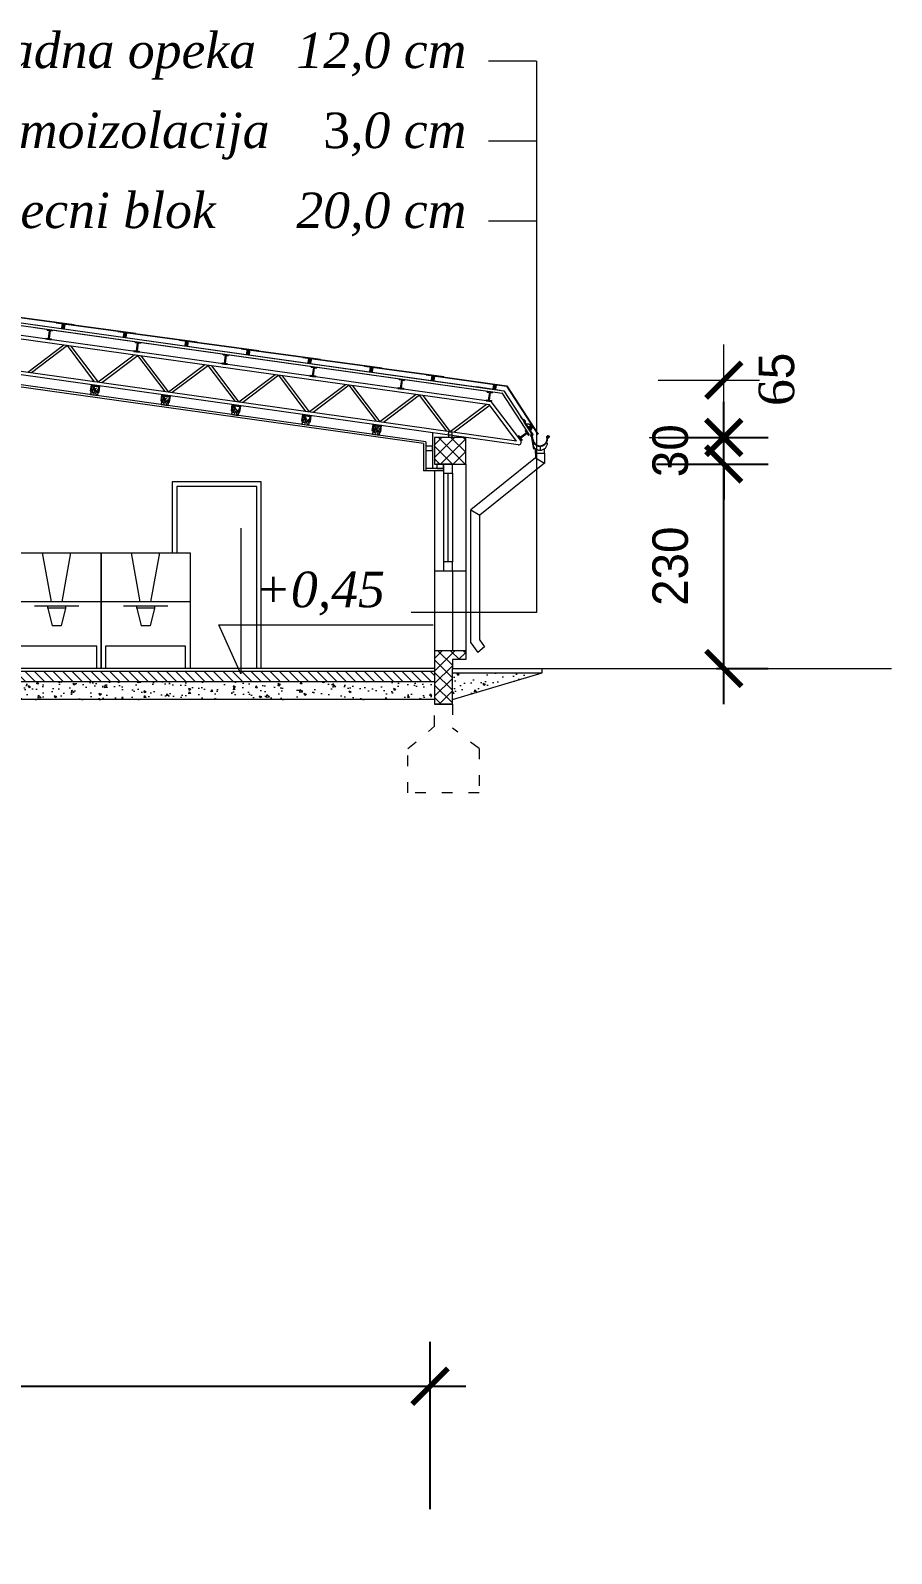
# Model space of a CAD drawing. Header units: millimetres. Extents: x 73 to 57768, y -40361 to 10065.
# Drawn here: x 39386 to 40354, y 6100 to 7814 of the extents above; entities that cross this region are included whole.
import ezdxf

# ---------------------------------------------------------------- set-up
doc = ezdxf.new("R2010")
doc.units = ezdxf.units.MM
doc.linetypes.add('ACAD_ISO03W100', pattern=[30, 12, -18])
for name, color, linetype, lineweight in [('kote', 124, 'Continuous', 5), ('odjeljci', 76, 'ACAD_ISO03W100', 13), ('tanka', 140, 'Continuous', 9), ('zidovi', 195, 'Continuous', 5)]:
    doc.layers.add(name, color=color, linetype=linetype, lineweight=lineweight)
doc.layers.add('pogled', color=7, linetype='Continuous', lineweight=5, true_color=0x8db1c3)
doc.styles.add('sanid', font='ANTQUAI.TTF', dxfattribs={"height": 60})
doc.styles.add('zlaja', font='verdana.TTF', dxfattribs={"height": 40})
doc.dimstyles.new('1na200', dxfattribs={"dimtxt": 40, "dimasz": 40, "dimexe": 50, "dimexo": 50, "dimgap": 40, "dimtad": 1, "dimdec": 0, "dimtxsty": 'Standard', "dimblk": 'ARCHTICK', "dimcen": 40, "dimdle": 40, "dimadec": 0, "dimazin": 0, "dimtfac": 1, "dimtdec": 0, "dimtix": 1, "dimtmove": 2, "dimatfit": 3, "dimfxl": 1, "dimarcsym": 0})
pattern_1 = [(130, (56901.917, 3973.587), (-25.104106, -2.196325), [2.625, -28.875]), (185, (56901.917, 3973.587), (4.856297, 26.326725), [2.1, -23.1]), (79.5486, (56899.825, 3973.404), (-20.24783, 24.130384), [2.230907, -24.539974]), (133.8158, (56901.917, 3980.587), (-37.353437, -5.793166), [3.9375, -43.3125]), (83.3644, (56898.804, 3980.104), (-32.713195, 34.094125), [3.34636, -36.809955]), (188.8158, (56901.917, 3980.587), (-32.71317, 34.09415), [3.15, -34.65]), (159, (56898.417, 3978.837), (-20.891747, -14.09166), [2.625, -28.875]), (214, (56898.417, 3978.837), (-8.516037, 25.38025), [2.1, -23.1]), (108.5486, (56896.676, 3977.663), (-29.407792, 11.288567), [2.230907, -24.539974]), (142.5, (56901.917, 3973.587), (-0.425595, 11.651285), [0, -22.82, 0, -23.45, 0, -23.1875]), (172.5, (56901.917, 3973.587), (-9.207434, 13.80441), [0, -13.37, 0, -22.295, 0, -8.8375]), (212.5, (56909.722, 3973.587), (-18.6837853, -0.7894205), [0, -8.75, 0, -27.3, 0, -36.225]), (222.5, (56913.222, 3973.587), (-20.411516, 3.503674), [0, -11.375, 0, -18.13, 0, -25.725])]

# ---------------------------------------------------------------- blocks, each defined once
blk = doc.blocks.new('_ArchTick')
at = {"layer": 'kote', "color": 0, "const_width": 0.15}
blk.add_lwpolyline([(-0.5, -0.5), (0.5, 0.5)], dxfattribs=at)
blk = doc.blocks.new('*D229')
at = {"layer": 'Defpoints', "color": 0}
for p in [(39835.2, 6288), (38435.2, 6099.7), (39835.2, 6099.7)]:
    blk.add_point(p, dxfattribs=at)
at = {"layer": 'pogled', "color": 0, "lineweight": -2}
for p, q in [((38435.2, 6149.7), (38435.2, 6338)), ((39835.2, 6149.7), (39835.2, 6338)), ((38395.2, 6288), (39875.2, 6288))]:
    blk.add_line(p, q, dxfattribs=at)
at = {"layer": 'pogled', "color": 0, "lineweight": -2, "xscale": 40, "yscale": 40, "zscale": 40, "rotation": 180}
blk.add_blockref('_ArchTick', (38435.2, 6288), dxfattribs=at)
at = {"layer": 'pogled', "color": 0, "lineweight": -2, "xscale": 40, "yscale": 40, "zscale": 40}
blk.add_blockref('_ArchTick', (39835.2, 6288), dxfattribs=at)
at = {"layer": 'pogled', "color": 0, "insert": (39135.2, 6348), "char_height": 40, "attachment_point": 5}
blk.add_mtext('1400', dxfattribs=at)
blk = doc.blocks.new('i profil')
for p, q in [((8492.4, 5690.4), (8489.3, 5682)), ((8490, 5691.3), (8490.4, 5692.2)), ((8490, 5691.3), (8490.4, 5692.2)), ((8490, 5691.3), (8490.4, 5692.2)), ((8490, 5691.3), (8492.4, 5690.4)), ((8490, 5691.3), (8492.4, 5690.4)), ((8490, 5691.3), (8492.4, 5690.4)), ((8493.3, 5690.1), (8490.2, 5681.6)), ((8490.4, 5692.2), (8496, 5690.2)), ((8490.4, 5692.2), (8496, 5690.2)), ((8490.4, 5692.2), (8496, 5690.2)), ((8493.3, 5690.1), (8495.7, 5689.2)), ((8493.3, 5690.1), (8495.7, 5689.2)), ((8493.3, 5690.1), (8495.7, 5689.2)), ((8495.7, 5689.2), (8496, 5690.2)), ((8495.7, 5689.2), (8496, 5690.2)), ((8495.7, 5689.2), (8496, 5690.2)), ((8486.9, 5682.8), (8486.6, 5681.9)), ((8486.9, 5682.8), (8486.6, 5681.9)), ((8486.9, 5682.8), (8486.6, 5681.9)), ((8486.6, 5681.9), (8492.2, 5679.8)), ((8486.6, 5681.9), (8492.2, 5679.8)), ((8486.6, 5681.9), (8492.2, 5679.8)), ((8486.9, 5682.8), (8489.3, 5682)), ((8486.9, 5682.8), (8489.3, 5682)), ((8486.9, 5682.8), (8489.3, 5682)), ((8490.2, 5681.6), (8492.6, 5680.8)), ((8490.2, 5681.6), (8492.6, 5680.8)), ((8490.2, 5681.6), (8492.6, 5680.8)), ((8492.6, 5680.8), (8492.2, 5679.8)), ((8492.6, 5680.8), (8492.2, 5679.8)), ((8492.6, 5680.8), (8492.2, 5679.8))]:
    blk.add_line(p, q)
blk = doc.blocks.new('*D224')
at = {"layer": 'Defpoints', "color": 0}
for p in [(40040, 7325.7), (40165.5, 7325.7), (40107.2, 7095.6)]:
    blk.add_point(p, dxfattribs=at)
at = {"layer": 'pogled', "color": 0, "lineweight": -2}
for p, q in [((40165.5, 7055.6), (40165.5, 7365.7)), ((40090, 7325.7), (40215.5, 7325.7)), ((40157.2, 7095.6), (40215.5, 7095.6))]:
    blk.add_line(p, q, dxfattribs=at)
at = {"layer": 'pogled', "color": 0, "lineweight": -2, "xscale": 40, "yscale": 40, "zscale": 40}
for p, rotation in [((40165.5, 7325.7), 90), ((40165.5, 7095.6), 270)]:
    blk.add_blockref('_ArchTick', p, dxfattribs=dict(at, rotation=rotation))
at = {"layer": 'pogled', "color": 0, "insert": (40105.5, 7210.7), "char_height": 40, "attachment_point": 5, "rotation": 90}
blk.add_mtext('230', dxfattribs=at)
blk = doc.blocks.new('*D225')
at = {"layer": 'Defpoints', "color": 0}
for p in [(40041.7, 7355.6), (40165.5, 7355.6), (40040, 7325.7)]:
    blk.add_point(p, dxfattribs=at)
at = {"layer": 'pogled', "color": 0, "lineweight": -2}
for p, q in [((40165.5, 7355.6), (40165.5, 7395.6)), ((40091.7, 7355.6), (40215.5, 7355.6)), ((40165.5, 7325.7), (40165.5, 7355.6)), ((40090, 7325.7), (40215.5, 7325.7)), ((40165.5, 7325.7), (40165.5, 7285.7))]:
    blk.add_line(p, q, dxfattribs=at)
at = {"layer": 'pogled', "color": 0, "lineweight": -2, "xscale": 40, "yscale": 40, "zscale": 40}
for p, rotation in [((40165.5, 7355.6), 270), ((40165.5, 7325.7), 90)]:
    blk.add_blockref('_ArchTick', p, dxfattribs=dict(at, rotation=rotation))
at = {"layer": 'pogled', "color": 0, "insert": (40105.5, 7340.7), "char_height": 40, "attachment_point": 5, "rotation": 90}
blk.add_mtext('30', dxfattribs=at)

msp = doc.modelspace()

# ---------------------------------------------------------------- hatches: boundary and pattern name
at = {"layer": 'pogled'}
for points in [[(39421.634, 7483.456), (39424.604, 7483.039), (39423.909, 7478.088), (39420.938, 7478.505)], [(39490.952, 7473.714), (39493.923, 7473.297), (39493.227, 7468.345), (39490.256, 7468.763)], [(39560.271, 7463.972), (39563.242, 7463.555), (39562.546, 7458.603), (39559.575, 7459.021)], [(39629.59, 7454.23), (39632.561, 7453.813), (39631.865, 7448.861), (39628.894, 7449.279)], [(39698.909, 7444.488), (39701.879, 7444.07), (39701.184, 7439.119), (39698.213, 7439.537)], [(39768.227, 7434.746), (39771.198, 7434.328), (39770.502, 7429.377), (39767.532, 7429.795)], [(39837.546, 7425.004), (39840.517, 7424.586), (39839.821, 7419.635), (39836.85, 7420.052)], [(39906.865, 7415.262), (39909.836, 7414.844), (39909.14, 7409.893), (39906.169, 7410.31)], [(39949.362, 7369.948), (39950.996, 7367.432), (39946.802, 7364.709), (39945.168, 7367.225)]]:
    msp.add_hatch(color=256, dxfattribs=at).paths.add_polyline_path(points)
at = {"layer": 'tanka'}
h = msp.add_hatch(dxfattribs=at)
h.set_pattern_fill('ANSI37', color=256, scale=80, style=0)
h.set_pattern_definition([(135, (56901.917, 3973.587), (7.071068, 7.071068), []), (45, (56901.917, 3973.587), (7.071068, -7.071068), [])])
h.paths.add_polyline_path([(39840.242, 7355.582), (39875.242, 7355.582), (39875.242, 7325.582), (39840.242, 7325.582)])
h.paths.add_polyline_path([(39840.242, 7095.582), (39840.242, 7115.582), (39875.242, 7115.582), (39875.242, 7105.582), (39860.242, 7105.582), (39860.242, 7095.582), (39860.242, 7055.582), (39840.242, 7055.582)])
h = msp.add_hatch(dxfattribs=at)
h.set_pattern_fill('ANSI31', color=256, scale=60, style=0)
h.set_pattern_definition([(135, (56901.917, 3973.587), (5.303301, 5.303301), [])])
h.paths.add_polyline_path([(38453.148, 7092.582), (39296.434, 7092.582), (39296.434, 7080.582), (38453.148, 7080.582)])
h.paths.add_polyline_path([(39296.434, 7092.582), (39840.242, 7092.582), (39840.242, 7080.582), (39296.434, 7080.582)])
h = msp.add_hatch(dxfattribs=at)
h.set_pattern_fill('AR-CONC', color=256, scale=3.5, style=0)
h.set_pattern_definition(pattern_1)
h.paths.add_polyline_path([(39296.434, 7080.582), (39840.242, 7080.582), (39840.242, 7060.582), (39296.434, 7060.582)])
h = msp.add_hatch(dxfattribs=at)
h.set_pattern_fill('AR-CONC', color=256, scale=3.5, style=0)
h.set_pattern_definition(pattern_1)
h.paths.add_polyline_path([(39860.242, 7090.582), (39961.376, 7090.582), (39860.242, 7060.582)])

# ---------------------------------------------------------------- linework, layer by layer
at = {"layer": 'odjeljci'}
for p, q in [((39840.242, 7030.582), (39840.242, 7055.582)), ((39860.242, 7055.582), (39860.242, 7028.565)), ((39810.242, 7005.582), (39840.242, 7030.582)), ((39890.242, 7005.582), (39860.242, 7028.565)), ((39810.242, 6955.582), (39810.242, 7005.582)), ((39890.242, 7005.582), (39890.242, 6955.582)), ((39890.242, 6955.582), (39810.242, 6955.582))]:
    msp.add_line(p, q, dxfattribs=at)
at = {"layer": 'pogled'}
for p, q in [((39954.981, 7778.894), (39900.981, 7778.894)), ((39954.981, 7778.894), (39954.981, 7158.666)), ((39954.981, 7688.894), (39900.981, 7688.894)), ((39954.981, 7598.894), (39900.981, 7598.894)), ((39153.791, 7512.516), (39916.228, 7405.362)), ((39154.209, 7515.487), (39918, 7408.143)), ((39904.018, 7395.97), (39131.85, 7504.491)), ((39901.821, 7392.24), (39132.736, 7500.327)), ((39345.383, 7494.173), (39434.594, 7482.284)), ((39345.453, 7494.668), (39434.664, 7482.779)), ((39390.481, 7479.251), (39913.604, 7405.731)), ((39390.481, 7479.251), (39905.549, 7406.863)), ((39390.898, 7482.222), (39914.022, 7408.702)), ((39414.702, 7484.431), (39503.913, 7472.542)), ((39414.771, 7484.926), (39503.983, 7473.037)), ((39420.938, 7478.505), (39421.634, 7483.456)), ((39420.938, 7478.505), (39421.634, 7483.456)), ((39423.909, 7478.088), (39424.604, 7483.039)), ((39423.909, 7478.088), (39424.326, 7481.058)), ((39484.02, 7474.689), (39573.232, 7462.8)), ((39484.09, 7475.184), (39573.301, 7463.295)), ((39490.256, 7468.763), (39490.952, 7473.714)), ((39490.256, 7468.763), (39490.952, 7473.714)), ((39493.227, 7468.345), (39493.923, 7473.297)), ((39932.46, 7351.58), (39140.701, 7462.854)), ((39934.294, 7347.283), (39141.586, 7458.691)), ((39423.231, 7459.501), (39382.571, 7428.862)), ((39427.432, 7458.911), (39386.773, 7428.271)), ((39457.832, 7418.284), (39427.192, 7458.944)), ((39462.033, 7417.694), (39431.394, 7458.354)), ((39493.227, 7468.345), (39493.645, 7471.316)), ((39553.339, 7464.946), (39642.551, 7453.058)), ((39553.409, 7465.442), (39642.62, 7453.553)), ((39559.575, 7459.021), (39560.271, 7463.972)), ((39559.575, 7459.021), (39560.271, 7463.972)), ((39562.546, 7458.603), (39563.242, 7463.555)), ((39562.546, 7458.603), (39562.964, 7461.574)), ((39622.658, 7455.204), (39711.869, 7443.316)), ((39622.728, 7455.699), (39711.939, 7443.811)), ((40165.531, 7420.088), (40165.531, 7460.088)), ((39502.453, 7448.367), (39461.793, 7417.728)), ((39506.654, 7447.777), (39465.994, 7417.137)), ((39537.053, 7407.151), (39506.414, 7447.81)), ((39541.254, 7406.56), (39510.615, 7447.22)), ((39628.894, 7449.279), (39629.59, 7454.23)), ((39628.894, 7449.279), (39629.59, 7454.23)), ((39631.865, 7448.861), (39632.561, 7453.813)), ((39631.865, 7448.861), (39632.282, 7451.832)), ((39691.977, 7445.462), (39781.188, 7433.574)), ((39692.046, 7445.957), (39781.258, 7434.069)), ((39698.213, 7439.537), (39698.909, 7444.488)), ((39698.213, 7439.537), (39698.909, 7444.488)), ((39701.184, 7439.119), (39701.879, 7444.07)), ((39701.184, 7439.119), (39701.601, 7442.09)), ((39581.674, 7437.233), (39541.014, 7406.594)), ((39585.875, 7436.643), (39545.215, 7406.003)), ((39616.274, 7396.017), (39585.635, 7436.677)), ((39620.476, 7395.426), (39589.836, 7436.086)), ((39660.895, 7426.099), (39620.236, 7395.46)), ((39665.097, 7425.509), (39624.437, 7394.87)), ((39695.496, 7384.883), (39664.856, 7425.543)), ((39699.697, 7384.292), (39669.058, 7424.952)), ((39761.296, 7435.72), (39850.507, 7423.831)), ((39771.198, 7434.328), (39761.296, 7435.72)), ((39761.365, 7436.215), (39850.576, 7424.327)), ((39771.268, 7434.823), (39761.365, 7436.215)), ((39767.532, 7429.795), (39768.227, 7434.746)), ((39767.532, 7429.795), (39768.227, 7434.746)), ((39770.502, 7429.377), (39767.532, 7429.795)), ((39771.198, 7434.328), (39768.227, 7434.746)), ((39771.198, 7434.328), (39768.227, 7434.746)), ((39770.502, 7429.377), (39771.198, 7434.328)), ((39770.502, 7429.377), (39770.92, 7432.348)), ((39830.614, 7425.978), (39830.684, 7426.473)), ((39830.614, 7425.978), (39921.247, 7413.24)), ((39840.517, 7424.586), (39830.614, 7425.978)), ((39830.684, 7426.473), (39921.542, 7413.704)), ((39836.85, 7420.052), (39837.546, 7425.004)), ((39836.85, 7420.052), (39837.546, 7425.004)), ((39839.821, 7419.635), (39840.517, 7424.586)), ((39839.821, 7419.635), (39840.239, 7422.606)), ((39740.117, 7414.966), (39699.457, 7384.326)), ((39744.318, 7414.375), (39703.658, 7383.736)), ((39774.717, 7373.749), (39744.078, 7414.409)), ((39778.919, 7373.159), (39748.279, 7413.818)), ((39819.338, 7403.832), (39778.678, 7373.192)), ((39904.119, 7410.094), (39887.284, 7412.459)), ((39904.119, 7410.094), (39887.284, 7412.459)), ((39904.119, 7410.094), (39887.284, 7412.459)), ((39891.462, 7411.872), (39914.022, 7408.702)), ((39891.462, 7411.872), (39914.022, 7408.702)), ((39891.462, 7411.872), (39914.022, 7408.702)), ((39906.169, 7410.31), (39906.865, 7415.262)), ((39906.169, 7410.31), (39906.865, 7415.262)), ((39909.836, 7414.844), (39906.865, 7415.262)), ((39909.14, 7409.893), (39909.836, 7414.844)), ((39909.14, 7409.893), (39909.676, 7413.705)), ((39909.14, 7409.893), (39909.676, 7413.705)), ((39909.14, 7409.893), (39909.676, 7413.705)), ((39909.14, 7409.893), (39909.557, 7412.864)), ((39915.945, 7405.799), (39946.59, 7358.609)), ((39918, 7408.143), (39949.106, 7360.243)), ((39921.247, 7413.24), (39956.442, 7359.045)), ((39921.542, 7413.704), (39956.861, 7359.317)), ((40091.586, 7420.088), (40205.531, 7420.088)), ((40165.531, 7355.582), (40165.531, 7420.088)), ((39823.211, 7402.994), (39782.88, 7372.602)), ((39853.939, 7362.615), (39823.299, 7403.275)), ((39858.14, 7362.025), (39827.501, 7402.685)), ((39898.56, 7392.698), (39857.9, 7362.058)), ((39902.761, 7392.107), (39862.101, 7361.468)), ((39932.46, 7351.58), (39901.821, 7392.24)), ((39937.107, 7352.059), (39904.018, 7395.97)), ((39938.655, 7376.653), (39936.843, 7379.443)), ((39938.655, 7376.653), (39936.843, 7379.443)), ((39938.655, 7376.653), (39936.843, 7379.443)), ((39938.597, 7376.925), (39936.927, 7379.497)), ((39938.597, 7376.925), (39936.927, 7379.497)), ((39938.597, 7376.925), (39936.927, 7379.497)), ((39938.692, 7376.619), (39940.985, 7375.404)), ((39938.692, 7376.619), (39940.985, 7375.404)), ((39938.692, 7376.619), (39940.985, 7375.404)), ((39938.968, 7376.586), (39941.054, 7375.48)), ((39938.968, 7376.586), (39941.054, 7375.48)), ((39938.968, 7376.586), (39941.054, 7375.48)), ((39943.123, 7370.691), (39940.445, 7374.814)), ((39943.123, 7370.691), (39940.445, 7374.814)), ((39943.123, 7370.691), (39940.445, 7374.814)), ((39943.175, 7370.793), (39940.529, 7374.869)), ((39943.175, 7370.793), (39940.529, 7374.869)), ((39943.175, 7370.793), (39940.529, 7374.869)), ((39941.752, 7373.353), (39940.697, 7374.977)), ((39941.752, 7373.353), (39940.697, 7374.977)), ((39941.752, 7373.353), (39940.697, 7374.977)), ((39941.752, 7373.353), (39940.697, 7374.977)), ((39941.752, 7373.353), (39940.697, 7374.977)), ((39941.752, 7373.353), (39940.697, 7374.977)), ((39941.836, 7373.407), (39940.78, 7375.032)), ((39941.836, 7373.407), (39940.78, 7375.032)), ((39941.836, 7373.407), (39940.78, 7375.032)), ((39942.003, 7373.516), (39940.948, 7375.141)), ((39942.003, 7373.516), (39940.948, 7375.141)), ((39942.003, 7373.516), (39940.948, 7375.141)), ((39942.003, 7373.516), (39940.948, 7375.141)), ((39942.003, 7373.516), (39940.948, 7375.141)), ((39942.003, 7373.516), (39940.948, 7375.141)), ((39942.087, 7373.57), (39941.032, 7375.195)), ((39942.087, 7373.57), (39941.032, 7375.195)), ((39942.087, 7373.57), (39941.032, 7375.195)), ((39941.5, 7373.189), (39941.081, 7372.917)), ((39941.5, 7373.189), (39941.081, 7372.917)), ((39941.5, 7373.189), (39941.081, 7372.917)), ((39941.081, 7372.917), (39949.25, 7360.337)), ((39949.25, 7360.337), (39941.081, 7372.917)), ((39949.25, 7360.337), (39941.081, 7372.917)), ((39949.25, 7360.337), (39941.081, 7372.917)), ((39949.25, 7360.337), (39941.081, 7372.917)), ((39941.081, 7372.917), (39949.25, 7360.337)), ((39949.25, 7360.337), (39941.081, 7372.917)), ((39949.25, 7360.337), (39941.081, 7372.917)), ((39941.081, 7372.917), (39949.25, 7360.337)), ((39942.255, 7373.679), (39941.355, 7375.065)), ((39942.255, 7373.679), (39941.355, 7375.065)), ((39942.255, 7373.679), (39941.355, 7375.065)), ((39942.339, 7373.734), (39941.425, 7375.141)), ((39942.339, 7373.734), (39941.425, 7375.141)), ((39942.339, 7373.734), (39941.425, 7375.141)), ((39949.827, 7360.367), (39941.5, 7373.189)), ((39949.827, 7360.367), (39941.5, 7373.189)), ((39949.827, 7360.367), (39941.5, 7373.189)), ((39949.362, 7369.948), (39943.031, 7370.7)), ((39949.362, 7369.948), (39943.031, 7370.7)), ((39949.506, 7370.042), (39943.175, 7370.793)), ((39949.506, 7370.042), (39943.175, 7370.793)), ((39945.168, 7367.225), (39949.362, 7369.948)), ((39945.168, 7367.225), (39949.362, 7369.948)), ((39950.996, 7367.432), (39949.362, 7369.948)), ((39837.742, 7360.776), (39837.742, 7320.582)), ((39855.742, 7360.061), (39855.742, 7355.582)), ((39859.742, 7360.061), (39859.742, 7355.582)), ((39946.947, 7364.802), (39944.223, 7368.996)), ((39946.947, 7364.802), (39944.223, 7368.996)), ((39946.947, 7364.802), (39944.223, 7368.996)), ((39946.947, 7364.802), (39945.313, 7367.318)), ((39948.07, 7363.073), (39945.347, 7367.266)), ((39948.07, 7363.073), (39945.347, 7367.266)), ((39949.25, 7360.337), (39946.527, 7364.53)), ((39949.25, 7360.337), (39946.527, 7364.53)), ((39949.25, 7360.337), (39946.527, 7364.53)), ((39946.802, 7364.709), (39950.996, 7367.432)), ((39946.802, 7364.709), (39950.031, 7366.806)), ((39946.802, 7364.709), (39950.031, 7366.806)), ((39946.802, 7364.709), (39950.031, 7366.806)), ((39946.802, 7364.709), (39949.318, 7366.343)), ((39946.947, 7364.802), (39948.036, 7363.125)), ((39946.947, 7364.802), (39948.036, 7363.125)), ((39946.947, 7364.802), (39948.036, 7363.125)), ((39947.617, 7362.853), (39947.78, 7362.601)), ((39947.617, 7362.853), (39947.78, 7362.601)), ((39947.617, 7362.853), (39947.78, 7362.601)), ((39948.157, 7362.938), (39950.175, 7366.899)), ((39950.175, 7366.899), (39948.157, 7362.938)), ((39950.175, 7366.899), (39948.157, 7362.938)), ((39948.157, 7362.938), (39950.175, 7366.899)), ((39950.175, 7366.899), (39948.157, 7362.938)), ((39948.157, 7362.938), (39950.175, 7366.899)), ((39950.832, 7358.819), (39948.157, 7362.938)), ((39950.832, 7358.819), (39948.157, 7362.938)), ((39950.941, 7358.652), (39948.157, 7362.938)), ((39948.273, 7362.944), (39950.293, 7366.91)), ((39948.273, 7362.944), (39950.293, 7366.91)), ((39948.273, 7362.944), (39950.293, 7366.91)), ((39950.916, 7358.874), (39948.273, 7362.944)), ((39950.916, 7358.874), (39948.273, 7362.944)), ((39951.025, 7358.706), (39948.273, 7362.944)), ((39948.307, 7361.789), (39949.25, 7360.337)), ((39948.307, 7361.789), (39949.25, 7360.337)), ((39948.307, 7361.789), (39949.25, 7360.337)), ((39948.318, 7356.558), (39948.736, 7359.529)), ((39948.318, 7356.558), (39948.736, 7359.529)), ((39948.318, 7356.558), (39948.736, 7359.529)), ((39948.736, 7359.529), (39951.744, 7342.472)), ((39951.744, 7342.472), (39948.736, 7359.529)), ((39948.736, 7359.529), (39951.744, 7342.472)), ((39948.736, 7359.529), (39951.744, 7342.472)), ((39951.744, 7342.472), (39948.736, 7359.529)), ((39948.736, 7359.529), (39951.744, 7342.472)), ((39949.198, 7361.335), (39950.832, 7358.819)), ((39949.198, 7361.335), (39950.832, 7358.819)), ((39949.198, 7361.335), (39950.832, 7358.819)), ((39950.444, 7352.722), (39949.395, 7358.673)), ((39950.444, 7352.722), (39949.395, 7358.673)), ((39950.444, 7352.722), (39949.395, 7358.673)), ((39949.879, 7359.368), (39950.438, 7358.325)), ((39949.879, 7359.368), (39950.438, 7358.325)), ((39949.879, 7359.368), (39950.438, 7358.325)), ((39949.879, 7359.368), (39950.438, 7358.325)), ((39949.879, 7359.368), (39950.438, 7358.325)), ((39949.879, 7359.368), (39950.438, 7358.325)), ((39950.936, 7352.809), (39949.879, 7359.368)), ((39949.879, 7359.368), (39950.438, 7358.325)), ((39950.936, 7352.809), (39949.879, 7359.368)), ((39949.879, 7359.368), (39950.438, 7358.325)), ((39950.936, 7352.809), (39949.879, 7359.368)), ((39949.879, 7359.368), (39950.438, 7358.325)), ((39951.035, 7352.825), (39950.073, 7358.794)), ((39950.073, 7358.794), (39950.35, 7358.278)), ((39951.035, 7352.825), (39950.073, 7358.794)), ((39950.073, 7358.794), (39950.35, 7358.278)), ((39951.035, 7352.825), (39950.073, 7358.794)), ((39950.073, 7358.794), (39950.35, 7358.278)), ((39951.225, 7348.291), (39950.444, 7352.722)), ((39951.225, 7348.291), (39950.444, 7352.722)), ((39966.586, 7355.62), (39966.428, 7356.514)), ((39966.586, 7355.62), (39966.428, 7356.514)), ((39966.586, 7355.62), (39966.428, 7356.514)), ((39966.448, 7356.403), (39966.595, 7355.57)), ((39966.448, 7356.403), (39966.595, 7355.57)), ((39966.448, 7356.403), (39966.595, 7355.57)), ((39966.448, 7356.403), (39966.595, 7355.57)), ((39966.448, 7356.403), (39966.595, 7355.57)), ((39966.448, 7356.403), (39966.595, 7355.57)), ((39966.546, 7356.42), (39966.527, 7356.531)), ((39966.546, 7356.42), (39966.527, 7356.531)), ((39966.546, 7356.42), (39966.527, 7356.531)), ((39966.546, 7356.42), (39968.569, 7355.918)), ((39966.693, 7355.587), (39966.546, 7356.42)), ((39966.546, 7356.42), (39966.693, 7355.587)), ((39966.546, 7356.42), (39968.569, 7355.918)), ((39966.693, 7355.587), (39966.546, 7356.42)), ((39966.546, 7356.42), (39966.693, 7355.587)), ((39966.546, 7356.42), (39966.693, 7355.587)), ((39966.693, 7355.587), (39966.546, 7356.42)), ((39966.546, 7356.42), (39968.569, 7355.918)), ((39966.546, 7356.42), (39966.693, 7355.587)), ((39966.546, 7356.42), (39966.693, 7355.587)), ((39966.546, 7356.42), (39966.693, 7355.587)), ((39967.172, 7355.75), (39968.449, 7355.433)), ((39967.186, 7355.674), (39967.172, 7355.75)), ((39967.172, 7355.75), (39968.449, 7355.433)), ((39967.186, 7355.674), (39967.172, 7355.75)), ((39967.186, 7355.674), (39967.172, 7355.75)), ((39967.172, 7355.75), (39968.449, 7355.433)), ((39967.661, 7355.628), (39967.793, 7354.879)), ((39967.661, 7355.628), (39967.793, 7354.879)), ((39967.661, 7355.628), (39967.793, 7354.879)), ((39967.786, 7355.494), (39967.879, 7354.972)), ((39967.786, 7355.494), (39968.425, 7355.336)), ((39967.786, 7355.494), (39967.879, 7354.972)), ((39967.786, 7355.494), (39968.425, 7355.336)), ((39967.786, 7355.494), (39968.425, 7355.336)), ((39967.786, 7355.494), (39967.879, 7354.972)), ((39967.786, 7355.494), (39968.425, 7355.336)), ((39967.786, 7355.494), (39968.425, 7355.336)), ((39967.786, 7355.494), (39968.425, 7355.336)), ((39967.811, 7355.591), (39968.449, 7355.433)), ((39967.811, 7355.591), (39968.449, 7355.433)), ((39967.811, 7355.591), (39968.449, 7355.433)), ((39967.811, 7355.591), (39968.449, 7355.433)), ((39967.811, 7355.591), (39968.449, 7355.433)), ((39967.811, 7355.591), (39968.449, 7355.433)), ((39967.87, 7354.846), (39968.485, 7355.256)), ((39967.87, 7354.846), (39968.485, 7355.256)), ((39967.87, 7354.846), (39968.485, 7355.256)), ((39967.879, 7354.972), (39968.425, 7355.336)), ((39967.879, 7354.972), (39968.425, 7355.336)), ((39967.879, 7354.972), (39968.425, 7355.336)), ((39968.213, 7355.028), (39969.211, 7355.865)), ((39968.213, 7355.028), (39969.211, 7355.865)), ((39968.213, 7355.028), (39969.211, 7355.865)), ((39968.425, 7355.336), (39969.133, 7355.93)), ((39968.425, 7355.336), (39969.133, 7355.93)), ((39968.425, 7355.336), (39969.133, 7355.93)), ((39968.425, 7355.336), (39968.449, 7355.433)), ((39968.425, 7355.336), (39968.449, 7355.433)), ((39968.425, 7355.336), (39968.449, 7355.433)), ((39968.569, 7355.918), (39968.449, 7355.433)), ((39968.569, 7355.918), (39968.449, 7355.433)), ((39968.569, 7355.918), (39968.449, 7355.433)), ((40081.678, 7355.582), (40205.531, 7355.582)), ((40165.531, 7355.582), (40165.531, 7315.582)), ((39953.615, 7337.824), (39953.615, 7342.974)), ((39953.815, 7337.824), (39953.615, 7337.824)), ((39953.815, 7337.824), (39963.815, 7337.824)), ((39953.815, 7337.824), (39953.815, 7332.824)), ((39958.815, 7345.698), (39958.815, 7341.198)), ((39963.815, 7337.824), (39964.015, 7337.824)), ((39963.815, 7337.824), (39963.815, 7326.8)), ((39964.015, 7337.824), (39964.015, 7342.974)), ((39840.242, 7318.082), (39840.242, 7205.582)), ((39875.242, 7325.582), (39875.242, 7205.582)), ((39953.815, 7332.824), (39881.029, 7274.256)), ((39963.815, 7326.8), (39891.029, 7268.232)), ((39953.815, 7332.824), (39963.815, 7326.8)), ((39645.242, 7305.582), (39545.242, 7305.582)), ((39545.242, 7305.582), (39545.242, 7225.582)), ((39645.242, 7095.582), (39645.242, 7305.582)), ((39640.242, 7300.582), (39550.242, 7300.582)), ((39550.242, 7300.582), (39550.242, 7225.582)), ((39640.242, 7095.582), (39640.242, 7300.582)), ((39881.029, 7274.256), (39891.029, 7268.232)), ((39881.029, 7124.469), (39881.029, 7274.256)), ((39891.029, 7127.629), (39891.029, 7268.232)), ((39409.242, 7170.582), (39399.242, 7225.582)), ((39421.242, 7170.582), (39431.242, 7225.582)), ((39509.242, 7170.582), (39499.242, 7225.582)), ((39521.242, 7170.582), (39531.242, 7225.582)), ((39465.242, 7170.582), (39365.242, 7170.582)), ((39440.242, 7165.582), (39390.242, 7165.582)), ((39405.242, 7163.582), (39405.242, 7165.582)), ((39425.242, 7165.582), (39425.242, 7163.582)), ((39565.242, 7170.582), (39465.242, 7170.582)), ((39540.242, 7165.582), (39490.242, 7165.582)), ((39505.242, 7163.582), (39505.242, 7165.582)), ((39525.242, 7165.582), (39525.242, 7163.582)), ((39405.242, 7163.582), (39410.242, 7143.582)), ((39425.242, 7163.582), (39405.242, 7163.582)), ((39425.242, 7163.582), (39420.242, 7143.582)), ((39505.242, 7163.582), (39510.242, 7143.582)), ((39525.242, 7163.582), (39505.242, 7163.582)), ((39525.242, 7163.582), (39520.242, 7143.582)), ((39954.981, 7158.666), (39813.967, 7158.666)), ((39420.242, 7143.582), (39410.242, 7143.582)), ((39520.242, 7143.582), (39510.242, 7143.582)), ((39460.242, 7120.582), (39370.242, 7120.582)), ((39460.242, 7095.582), (39460.242, 7120.582)), ((39560.242, 7120.582), (39470.242, 7120.582)), ((39470.242, 7120.582), (39470.242, 7095.582)), ((39560.242, 7095.582), (39560.242, 7120.582)), ((39881.029, 7124.469), (39888.703, 7113.54)), ((39896.378, 7120.012), (39888.703, 7113.54)), ((39891.029, 7127.629), (39896.378, 7120.012))]:
    msp.add_line(p, q, dxfattribs=at)
at = {"layer": 'pogled', "linetype": 'ACAD_ISO03W100'}
for p, q in [((39937.166, 7378.027), (39937.22, 7378.862)), ((39937.166, 7378.027), (39937.22, 7378.862)), ((39937.166, 7378.027), (39937.22, 7378.862)), ((39937.493, 7377.524), (39938.277, 7377.234)), ((39937.493, 7377.524), (39938.277, 7377.234)), ((39937.493, 7377.524), (39938.277, 7377.234)), ((39942.551, 7370.652), (39942.606, 7371.487)), ((39942.551, 7370.652), (39942.606, 7371.487)), ((39942.551, 7370.652), (39942.606, 7371.487)), ((39943.663, 7369.859), (39942.606, 7371.487)), ((39943.663, 7369.859), (39942.606, 7371.487)), ((39943.663, 7369.859), (39942.606, 7371.487)), ((39942.878, 7370.149), (39943.663, 7369.859)), ((39942.878, 7370.149), (39943.663, 7369.859)), ((39942.878, 7370.149), (39943.663, 7369.859)), ((39947.453, 7363.104), (39947.507, 7363.939)), ((39947.453, 7363.104), (39947.507, 7363.939)), ((39947.453, 7363.104), (39947.507, 7363.939)), ((39947.78, 7362.601), (39948.564, 7362.311)), ((39947.78, 7362.601), (39948.564, 7362.311)), ((39947.78, 7362.601), (39948.564, 7362.311))]:
    msp.add_line(p, q, dxfattribs=at)
at = {"layer": 'pogled'}
for points in [[(39461.843, 7406.613), (39462.833, 7406.473), (39463.807, 7413.405), (39453.905, 7414.797), (39452.931, 7407.865), (39453.921, 7407.726), (39454.756, 7413.668), (39462.678, 7412.554)], [(39462.678, 7412.554), (39454.756, 7413.668), (39453.364, 7403.765), (39461.286, 7402.651)], [(39541.064, 7395.479), (39542.055, 7395.34), (39543.029, 7402.271), (39533.126, 7403.663), (39532.152, 7396.731), (39533.142, 7396.592), (39533.977, 7402.534), (39541.899, 7401.42)], [(39541.899, 7401.42), (39533.977, 7402.534), (39532.586, 7392.631), (39540.508, 7391.518)], [(39620.286, 7384.345), (39621.276, 7384.206), (39622.25, 7391.138), (39612.348, 7392.529), (39611.373, 7385.597), (39612.364, 7385.458), (39613.199, 7391.4), (39621.121, 7390.286)], [(39621.121, 7390.286), (39613.199, 7391.4), (39611.807, 7381.497), (39619.729, 7380.384)], [(39699.507, 7373.211), (39700.498, 7373.072), (39701.472, 7380.004), (39691.569, 7381.395), (39690.595, 7374.464), (39691.585, 7374.324), (39692.42, 7380.266), (39700.342, 7379.153)], [(39700.342, 7379.153), (39692.42, 7380.266), (39691.028, 7370.363), (39698.951, 7369.25)], [(39778.729, 7362.077), (39779.719, 7361.938), (39780.693, 7368.87), (39770.791, 7370.262), (39769.816, 7363.33), (39770.807, 7363.191), (39771.642, 7369.132), (39779.564, 7368.019)], [(39779.564, 7368.019), (39771.642, 7369.132), (39770.25, 7359.229), (39778.172, 7358.116)], [(39837.742, 7345.776), (39830.242, 7345.776), (39830.242, 7340.776), (39837.742, 7340.776)], [(39850.242, 7325.582), (39842.742, 7325.582), (39842.742, 7320.582), (39850.242, 7320.582)]]:
    msp.add_lwpolyline(points, close=True, dxfattribs=at)
msp.add_lwpolyline([(39966.527, 7356.531, -0.98356099), (39969.133, 7355.93, 0.40460813)], format="xyb", dxfattribs=at)
msp.add_lwpolyline([(39966.527, 7356.531, -0.98356099), (39969.133, 7355.93, 0.40460813)], format="xyb", dxfattribs=at)
msp.add_lwpolyline([(39966.527, 7356.531, -0.98356099), (39969.133, 7355.93, 0.40460813)], format="xyb", dxfattribs=at)
at = {"layer": 'pogled', "color": 0, "linetype": 'ByBlock', "const_width": 0.15}
msp.add_lwpolyline([(39950.618, 7351.736), (39949.807, 7350.577)], dxfattribs=at)
msp.add_lwpolyline([(39950.618, 7351.736), (39949.807, 7350.577)], dxfattribs=at)
at = {"layer": 'pogled'}
for points in [[(39622.265, 7253.621), (39622.265, 7089.582), (39597.535, 7144.82), (39838.584, 7144.82)], [(39370.242, 7095.582), (39365.242, 7095.582), (39365.242, 7225.582), (39465.242, 7225.582), (39465.242, 7095.582), (39460.242, 7095.582)], [(39470.242, 7095.582), (39465.242, 7095.582), (39465.242, 7225.582), (39565.242, 7225.582), (39565.242, 7095.582), (39560.242, 7095.582)]]:
    msp.add_lwpolyline(points, dxfattribs=at)
msp.add_circle((39857.742, 7360.061), 2, dxfattribs=at)
for centre, radius, start, end in [((39939.436, 7377.469), 1, 213, 242.084299), ((39939.436, 7377.469), 1, 213, 242.084299), ((39939.436, 7377.469), 1, 213, 242.084299), ((39940.739, 7375.005), 0.35, 33, 213), ((39940.739, 7375.005), 0.35, 33, 213), ((39940.739, 7375.005), 0.35, 33, 213), ((39940.739, 7375.005), 0.25, 33, 213), ((39940.739, 7375.005), 0.25, 33, 213), ((39940.739, 7375.005), 0.25, 33, 213), ((39940.739, 7375.005), 0.05, 33, 213), ((39940.739, 7375.005), 0.05, 33, 213), ((39940.739, 7375.005), 0.05, 33, 213), ((39940.517, 7374.52), 1, 33, 62.084299), ((39940.517, 7374.52), 1, 33, 62.084299), ((39940.517, 7374.52), 1, 33, 62.084299), ((39940.586, 7374.597), 1, 33, 62.084299), ((39940.586, 7374.597), 1, 33, 62.084299), ((39940.586, 7374.597), 1, 33, 62.084299), ((39942.045, 7373.543), 0.35, 213, 33), ((39942.045, 7373.543), 0.35, 213, 33), ((39942.045, 7373.543), 0.35, 213, 33), ((39942.045, 7373.543), 0.25, 213, 33), ((39942.045, 7373.543), 0.25, 213, 33), ((39942.045, 7373.543), 0.25, 213, 33), ((39942.045, 7373.543), 0.05, 213, 33), ((39942.045, 7373.543), 0.05, 213, 33), ((39942.045, 7373.543), 0.05, 213, 33), ((39948.386, 7358.579), 1.012, 5.340242, 69.810931), ((39950.689, 7358.488), 0.4, 213, 33), ((39950.689, 7358.488), 0.4, 213, 33), ((39950.689, 7358.488), 0.4, 213, 33), ((39950.689, 7358.488), 0.3, 213, 33), ((39950.689, 7358.488), 0.3, 213, 33), ((39950.689, 7358.488), 0.3, 213, 33), ((39958.815, 7354.198), 8.5, 190, 10), ((39958.815, 7354.198), 8.5, 190, 10), ((39958.815, 7354.198), 8.5, 190, 10), ((39958.815, 7354.198), 8, 190, 10), ((39958.815, 7354.198), 8, 190, 10), ((39958.815, 7354.198), 8, 190, 10), ((39958.815, 7354.198), 7.9, 190, 10), ((39958.815, 7354.198), 7.9, 190, 10), ((39958.815, 7354.198), 7.9, 190, 10), ((39967.82, 7356.189), 1.429, 346.873691, 166.873691), ((39967.82, 7356.189), 1.429, 346.873691, 166.873691), ((39967.82, 7356.189), 1.429, 346.873691, 166.873691), ((39967.843, 7354.888), 0.05, 190, 303.694326), ((39967.843, 7354.888), 0.05, 190, 303.694326), ((39967.843, 7354.888), 0.05, 190, 303.694326), ((39934.712, 7350.253), 3, 262, 37), ((39958.815, 7349.698), 8.5, 180, 0)]:
    msp.add_arc(centre, radius, start, end, dxfattribs=at)
for points in [[(39461.17, 7409.465), (39460.05, 7407.427), (39458.49, 7406.461), (39456.936, 7406.13), (39454.47, 7405.606)], [(39460.025, 7411.198), (39458.484, 7409.811), (39455.875, 7408.798), (39454.692, 7408.547)], [(39454.999, 7410.094), (39455.903, 7405.84), (39457.073, 7404.325)], [(39455.827, 7412.99), (39456.899, 7408.628), (39459.963, 7403.351)], [(39456.981, 7412.562), (39458.23, 7409.51), (39460.833, 7405.406)], [(39540.392, 7398.331), (39539.272, 7396.293), (39537.711, 7395.327), (39536.157, 7394.997), (39533.691, 7394.472)], [(39539.247, 7400.064), (39537.706, 7398.678), (39535.096, 7397.664), (39533.914, 7397.413)], [(39534.22, 7398.96), (39535.124, 7394.706), (39536.294, 7393.191)], [(39535.049, 7401.857), (39536.121, 7397.494), (39539.184, 7392.217)], [(39536.203, 7401.428), (39537.452, 7398.377), (39540.054, 7394.272)], [(39619.613, 7387.197), (39618.493, 7385.16), (39616.933, 7384.193), (39615.379, 7383.863), (39612.913, 7383.339)], [(39613.442, 7387.826), (39614.346, 7383.572), (39615.515, 7382.057)], [(39614.27, 7390.723), (39615.342, 7386.36), (39618.406, 7381.083)], [(39615.424, 7390.294), (39616.673, 7387.243), (39619.275, 7383.138)], [(39698.835, 7376.064), (39697.714, 7374.026), (39696.154, 7373.059), (39694.6, 7372.729), (39692.134, 7372.205)], [(39692.663, 7376.692), (39693.567, 7372.439), (39694.737, 7370.923)], [(39693.492, 7379.589), (39694.564, 7375.226), (39697.627, 7369.95)], [(39694.646, 7379.16), (39695.895, 7376.109), (39698.497, 7372.004)], [(39778.056, 7364.93), (39776.936, 7362.892), (39775.376, 7361.925), (39773.822, 7361.595), (39771.356, 7361.071)], [(39776.911, 7366.662), (39775.37, 7365.276), (39772.76, 7364.263), (39771.578, 7364.011)], [(39771.885, 7365.558), (39772.789, 7361.305), (39773.958, 7359.789)], [(39772.713, 7368.455), (39773.785, 7364.092), (39776.849, 7358.816)], [(39773.867, 7368.027), (39775.116, 7364.975), (39777.718, 7360.871)], [(39775.992, 7367.689), (39777.493, 7365.897), (39778.59, 7364.973)]]:
    msp.add_spline(points, degree=3, dxfattribs=at)
at = {"layer": 'tanka'}
for p, q in [((39850.242, 7315.582), (39850.242, 7215.582)), ((39860.242, 7315.582), (39860.242, 7215.582))]:
    msp.add_line(p, q, dxfattribs=at)
at = {"layer": 'zidovi'}
for p, q in [((39404.334, 7476.294), (39404.473, 7477.285)), ((39404.334, 7476.294), (39404.473, 7477.285)), ((39404.334, 7476.294), (39404.473, 7477.285)), ((39404.334, 7476.294), (39406.81, 7475.946)), ((39404.334, 7476.294), (39406.81, 7475.946)), ((39404.334, 7476.294), (39406.81, 7475.946)), ((39404.473, 7477.285), (39410.415, 7476.45)), ((39404.473, 7477.285), (39410.415, 7476.45)), ((39404.473, 7477.285), (39410.415, 7476.45)), ((39406.81, 7475.946), (39405.557, 7467.034)), ((39406.81, 7475.946), (39405.557, 7467.034)), ((39406.81, 7475.946), (39405.557, 7467.034)), ((39407.8, 7475.807), (39406.547, 7466.895)), ((39407.8, 7475.807), (39406.547, 7466.895)), ((39407.8, 7475.807), (39406.547, 7466.895)), ((39407.8, 7475.807), (39410.276, 7475.459)), ((39407.8, 7475.807), (39410.276, 7475.459)), ((39407.8, 7475.807), (39410.276, 7475.459)), ((39410.276, 7475.459), (39410.415, 7476.45)), ((39410.276, 7475.459), (39410.415, 7476.45)), ((39410.276, 7475.459), (39410.415, 7476.45)), ((39403.082, 7467.382), (39402.942, 7466.392)), ((39403.082, 7467.382), (39402.942, 7466.392)), ((39403.082, 7467.382), (39402.942, 7466.392)), ((39402.942, 7466.392), (39408.884, 7465.557)), ((39402.942, 7466.392), (39408.884, 7465.557)), ((39402.942, 7466.392), (39408.884, 7465.557)), ((39403.082, 7467.382), (39405.557, 7467.034)), ((39403.082, 7467.382), (39405.557, 7467.034)), ((39403.082, 7467.382), (39405.557, 7467.034)), ((39406.547, 7466.895), (39409.023, 7466.547)), ((39406.547, 7466.895), (39409.023, 7466.547)), ((39406.547, 7466.895), (39409.023, 7466.547)), ((39409.023, 7466.547), (39408.884, 7465.557)), ((39409.023, 7466.547), (39408.884, 7465.557)), ((39409.023, 7466.547), (39408.884, 7465.557)), ((39503.361, 7462.377), (39503.5, 7463.367)), ((39503.361, 7462.377), (39503.5, 7463.367)), ((39503.361, 7462.377), (39503.5, 7463.367)), ((39503.361, 7462.377), (39505.837, 7462.029)), ((39503.361, 7462.377), (39505.837, 7462.029)), ((39503.361, 7462.377), (39505.837, 7462.029)), ((39503.5, 7463.367), (39509.442, 7462.532)), ((39503.5, 7463.367), (39509.442, 7462.532)), ((39503.5, 7463.367), (39509.442, 7462.532)), ((39505.837, 7462.029), (39504.584, 7453.117)), ((39505.837, 7462.029), (39504.584, 7453.117)), ((39505.837, 7462.029), (39504.584, 7453.117)), ((39506.827, 7461.89), (39505.574, 7452.978)), ((39506.827, 7461.89), (39505.574, 7452.978)), ((39506.827, 7461.89), (39505.574, 7452.978)), ((39506.827, 7461.89), (39509.303, 7461.542)), ((39506.827, 7461.89), (39509.303, 7461.542)), ((39506.827, 7461.89), (39509.303, 7461.542)), ((39509.303, 7461.542), (39509.442, 7462.532)), ((39509.303, 7461.542), (39509.442, 7462.532)), ((39509.303, 7461.542), (39509.442, 7462.532)), ((39830.242, 7350.798), (39141.52, 7447.592)), ((39827.742, 7348.625), (39142.073, 7444.989)), ((39502.108, 7453.465), (39501.969, 7452.474)), ((39502.108, 7453.465), (39501.969, 7452.474)), ((39502.108, 7453.465), (39501.969, 7452.474)), ((39501.969, 7452.474), (39507.911, 7451.639)), ((39501.969, 7452.474), (39507.911, 7451.639)), ((39501.969, 7452.474), (39507.911, 7451.639)), ((39502.108, 7453.465), (39504.584, 7453.117)), ((39502.108, 7453.465), (39504.584, 7453.117)), ((39502.108, 7453.465), (39504.584, 7453.117)), ((39505.574, 7452.978), (39508.05, 7452.63)), ((39505.574, 7452.978), (39508.05, 7452.63)), ((39505.574, 7452.978), (39508.05, 7452.63)), ((39508.05, 7452.63), (39507.911, 7451.639)), ((39508.05, 7452.63), (39507.911, 7451.639)), ((39508.05, 7452.63), (39507.911, 7451.639)), ((39601.135, 7439.547), (39600.996, 7438.557)), ((39601.135, 7439.547), (39600.996, 7438.557)), ((39601.135, 7439.547), (39600.996, 7438.557)), ((39600.996, 7438.557), (39606.938, 7437.722)), ((39600.996, 7438.557), (39606.938, 7437.722)), ((39600.996, 7438.557), (39606.938, 7437.722)), ((39601.135, 7439.547), (39603.611, 7439.199)), ((39601.135, 7439.547), (39603.611, 7439.199)), ((39601.135, 7439.547), (39603.611, 7439.199)), ((39602.388, 7448.46), (39602.527, 7449.45)), ((39602.388, 7448.46), (39602.527, 7449.45)), ((39602.388, 7448.46), (39602.527, 7449.45)), ((39602.388, 7448.46), (39604.863, 7448.112)), ((39602.388, 7448.46), (39604.863, 7448.112)), ((39602.388, 7448.46), (39604.863, 7448.112)), ((39602.527, 7449.45), (39608.469, 7448.615)), ((39602.527, 7449.45), (39608.469, 7448.615)), ((39602.527, 7449.45), (39608.469, 7448.615)), ((39604.863, 7448.112), (39603.611, 7439.199)), ((39604.863, 7448.112), (39603.611, 7439.199)), ((39604.863, 7448.112), (39603.611, 7439.199)), ((39605.854, 7447.973), (39604.601, 7439.06)), ((39605.854, 7447.973), (39604.601, 7439.06)), ((39605.854, 7447.973), (39604.601, 7439.06)), ((39604.601, 7439.06), (39607.077, 7438.712)), ((39604.601, 7439.06), (39607.077, 7438.712)), ((39604.601, 7439.06), (39607.077, 7438.712)), ((39605.854, 7447.973), (39608.329, 7447.625)), ((39605.854, 7447.973), (39608.329, 7447.625)), ((39605.854, 7447.973), (39608.329, 7447.625)), ((39607.077, 7438.712), (39606.938, 7437.722)), ((39607.077, 7438.712), (39606.938, 7437.722)), ((39607.077, 7438.712), (39606.938, 7437.722)), ((39608.329, 7447.625), (39608.469, 7448.615)), ((39608.329, 7447.625), (39608.469, 7448.615)), ((39608.329, 7447.625), (39608.469, 7448.615)), ((39700.162, 7425.63), (39700.023, 7424.64)), ((39700.162, 7425.63), (39700.023, 7424.64)), ((39700.162, 7425.63), (39700.023, 7424.64)), ((39700.023, 7424.64), (39705.964, 7423.805)), ((39700.023, 7424.64), (39705.964, 7423.805)), ((39700.023, 7424.64), (39705.964, 7423.805)), ((39700.162, 7425.63), (39702.638, 7425.282)), ((39700.162, 7425.63), (39702.638, 7425.282)), ((39700.162, 7425.63), (39702.638, 7425.282)), ((39701.415, 7434.542), (39701.554, 7435.533)), ((39701.415, 7434.542), (39701.554, 7435.533)), ((39701.415, 7434.542), (39701.554, 7435.533)), ((39701.415, 7434.542), (39703.89, 7434.195)), ((39701.415, 7434.542), (39703.89, 7434.195)), ((39701.415, 7434.542), (39703.89, 7434.195)), ((39701.554, 7435.533), (39707.495, 7434.698)), ((39701.554, 7435.533), (39707.495, 7434.698)), ((39701.554, 7435.533), (39707.495, 7434.698)), ((39703.89, 7434.195), (39702.638, 7425.282)), ((39703.89, 7434.195), (39702.638, 7425.282)), ((39703.89, 7434.195), (39702.638, 7425.282)), ((39704.88, 7434.055), (39703.628, 7425.143)), ((39704.88, 7434.055), (39703.628, 7425.143)), ((39704.88, 7434.055), (39703.628, 7425.143)), ((39703.628, 7425.143), (39706.104, 7424.795)), ((39703.628, 7425.143), (39706.104, 7424.795)), ((39703.628, 7425.143), (39706.104, 7424.795)), ((39704.88, 7434.055), (39707.356, 7433.707)), ((39704.88, 7434.055), (39707.356, 7433.707)), ((39704.88, 7434.055), (39707.356, 7433.707)), ((39706.104, 7424.795), (39705.964, 7423.805)), ((39706.104, 7424.795), (39705.964, 7423.805)), ((39706.104, 7424.795), (39705.964, 7423.805)), ((39707.356, 7433.707), (39707.495, 7434.698)), ((39707.356, 7433.707), (39707.495, 7434.698)), ((39707.356, 7433.707), (39707.495, 7434.698)), ((39800.441, 7420.625), (39800.581, 7421.615)), ((39800.441, 7420.625), (39800.581, 7421.615)), ((39800.441, 7420.625), (39800.581, 7421.615)), ((39800.581, 7421.615), (39806.522, 7420.78)), ((39800.581, 7421.615), (39806.522, 7420.78)), ((39800.581, 7421.615), (39806.522, 7420.78)), ((39799.189, 7411.713), (39799.05, 7410.722)), ((39799.189, 7411.713), (39799.05, 7410.722)), ((39799.189, 7411.713), (39799.05, 7410.722)), ((39799.05, 7410.722), (39804.991, 7409.887)), ((39799.05, 7410.722), (39804.991, 7409.887)), ((39799.05, 7410.722), (39804.991, 7409.887)), ((39799.189, 7411.713), (39801.664, 7411.365)), ((39799.189, 7411.713), (39801.664, 7411.365)), ((39799.189, 7411.713), (39801.664, 7411.365)), ((39800.441, 7420.625), (39802.917, 7420.277)), ((39800.441, 7420.625), (39802.917, 7420.277)), ((39800.441, 7420.625), (39802.917, 7420.277)), ((39802.917, 7420.277), (39801.664, 7411.365)), ((39802.917, 7420.277), (39801.664, 7411.365)), ((39802.917, 7420.277), (39801.664, 7411.365)), ((39803.907, 7420.138), (39802.655, 7411.226)), ((39803.907, 7420.138), (39802.655, 7411.226)), ((39803.907, 7420.138), (39802.655, 7411.226)), ((39802.655, 7411.226), (39805.13, 7410.878)), ((39802.655, 7411.226), (39805.13, 7410.878)), ((39802.655, 7411.226), (39805.13, 7410.878)), ((39803.907, 7420.138), (39806.383, 7419.79)), ((39803.907, 7420.138), (39806.383, 7419.79)), ((39803.907, 7420.138), (39806.383, 7419.79)), ((39805.13, 7410.878), (39804.991, 7409.887)), ((39805.13, 7410.878), (39804.991, 7409.887)), ((39805.13, 7410.878), (39804.991, 7409.887)), ((39806.383, 7419.79), (39806.522, 7420.78)), ((39806.383, 7419.79), (39806.522, 7420.78)), ((39806.383, 7419.79), (39806.522, 7420.78)), ((39901.944, 7406.36), (39900.691, 7397.447)), ((39901.944, 7406.36), (39900.691, 7397.447)), ((39902.934, 7406.221), (39901.682, 7397.308)), ((39902.934, 7406.221), (39901.682, 7397.308)), ((39840.242, 7355.582), (39840.242, 7325.582)), ((39875.242, 7355.582), (39840.242, 7355.582)), ((39875.242, 7325.582), (39875.242, 7355.582)), ((39943.703, 7360.825), (39936.472, 7355.466)), ((39943.703, 7360.825), (39936.472, 7355.466)), ((39944.298, 7360.022), (39937.068, 7354.663)), ((39944.298, 7360.022), (39937.068, 7354.663)), ((39827.742, 7348.625), (39827.742, 7318.082)), ((39830.242, 7350.798), (39830.242, 7318.082)), ((39850.242, 7318.082), (39827.742, 7318.082)), ((39850.242, 7320.582), (39830.242, 7320.582)), ((39840.242, 7325.582), (39875.242, 7325.582)), ((39855.242, 7315.582), (39855.242, 7215.582)), ((39840.242, 7205.582), (39840.242, 7095.582)), ((39840.242, 7205.582), (39875.242, 7205.582)), ((39860.242, 7205.582), (39860.242, 7115.582)), ((39875.242, 7205.582), (39875.242, 7105.582)), ((39875.242, 7115.582), (39840.242, 7115.582)), ((39840.242, 7095.582), (38453.148, 7095.582)), ((39840.242, 7095.582), (39840.242, 7055.582)), ((39860.242, 7105.582), (39860.242, 7095.582)), ((39875.242, 7105.582), (39860.242, 7105.582)), ((39860.242, 7105.582), (39860.242, 7095.582)), ((39860.242, 7055.582), (39860.242, 7095.582)), ((39860.242, 7095.582), (40354.219, 7095.582)), ((39961.376, 7090.582), (39961.376, 7095.582)), ((38453.148, 7092.582), (39840.242, 7092.582)), ((39840.242, 7080.582), (38453.148, 7080.582)), ((39860.242, 7060.582), (39961.376, 7090.582)), ((39860.242, 7090.582), (39961.376, 7090.582)), ((39840.242, 7060.582), (38453.148, 7060.582)), ((39840.242, 7055.582), (39860.242, 7055.582)), ((39860.242, 7055.582), (39840.242, 7055.582))]:
    msp.add_line(p, q, dxfattribs=at)
for points in [[(39850.242, 7315.582), (39860.242, 7315.582), (39860.242, 7325.582), (39850.242, 7325.582)], [(39850.242, 7205.582), (39860.242, 7205.582), (39860.242, 7215.582), (39850.242, 7215.582)]]:
    msp.add_lwpolyline(points, close=True, dxfattribs=at)

# ---------------------------------------------------------------- block references
at = {"layer": 'pogled', "xscale": -40, "yscale": 40, "zscale": 40}
for p, rotation in [((40165.531, 7420.088), 90), ((40165.531, 7355.582), 270)]:
    msp.add_blockref('_ArchTick', p, dxfattribs=dict(at, rotation=rotation))
at = {"layer": 'pogled', "rotation": 190.0000000000643}
msp.add_blockref('_ArchTick', (39950.212, 7351.156), dxfattribs=at)
msp.add_blockref('_ArchTick', (39950.212, 7351.156), dxfattribs=at)
at = {"layer": 'zidovi'}
for p, rotation in [((32778.262, 74.615), 11.99999999996474), ((29721.327, 7294.691), 326.5460453306999)]:
    msp.add_blockref('i profil', p, dxfattribs=dict(at, rotation=rotation))

# ---------------------------------------------------------------- texts
at = {"layer": 'pogled', "char_height": 40, "style": 'zlaja'}
for s, insert, width, attachment_point in [('{\\fBook Antiqua|b0|i0|c238|p18;F\\fBook Antiqua|b0|i1|c238|p18;asadna opeka\\fBook Antiqua|b0|i1|c0|p18;   \\fBook Antiqua|b0|i1|c238|p18;12\\fBook Antiqua|b0|i1|c0|p18;,0 cm}', (39876.024, 7811.165), 1060.6783, 3), ('{\\fBook Antiqua|b0|i0|c238|p18;T\\fBook Antiqua|b0|i1|c238|p18;ermoizolacija\\fBook Antiqua|b0|i1|c0|p18;    \\fBook Antiqua|b0|i0|c238|p18;3\\fBook Antiqua|b0|i1|c0|p18;,0 cm}', (39876.024, 7721.165), 1060.6783, 3), ('{\\fBook Antiqua|b0|i0|c238|p18;O\\fBook Antiqua|b0|i1|c238|p18;pecni blok      \\fBook Antiqua|b0|i1|c0|p18;20,0 cm}', (39876.024, 7631.165), 1060.6783, 3), ('{\\fBook Antiqua|b0|i1|c238|p18;+\\fBook Antiqua|b0|i1|c0|p18;0,\\fBook Antiqua|b0|i1|c238|p18;45}', (39637.886, 7204.549), 219.8751, 1)]:
    msp.add_mtext(s, dxfattribs=dict(at, insert=insert, width=width, attachment_point=attachment_point))
at = {"layer": 'pogled', "insert": (40224.999, 7420.946), "char_height": 40, "attachment_point": 5, "rotation": 90, "style": 'sanid'}
msp.add_mtext('{\\fBook Antiqua|b0|i0|c0|p18;6}5', dxfattribs=at)

# ---------------------------------------------------------------- dimensions: what is measured, and where the dimension line sits
at = {"layer": 'pogled'}
for base, p1, p2, angle, picture, middle in [((40165.531, 7355.582), (40040.008, 7325.729), (40041.678, 7355.582), 90, '*D225', (40105.531, 7340.656)), ((40165.531, 7325.729), (40107.23, 7095.582), (40040.008, 7325.729), 90, '*D224', (40105.531, 7210.656)), ((39835.242, 6287.963), (38435.242, 6099.731), (39835.242, 6099.731), 180, '*D229', (39135.242, 6347.963))]:
    dim = msp.add_linear_dim(base=base, p1=p1, p2=p2, angle=angle, dimstyle='1na200', dxfattribs=at)
    dim.commit()
    dim.dimension.update_dxf_attribs({"geometry": picture, "text_midpoint": middle})

doc.saveas('drawing.dxf')
